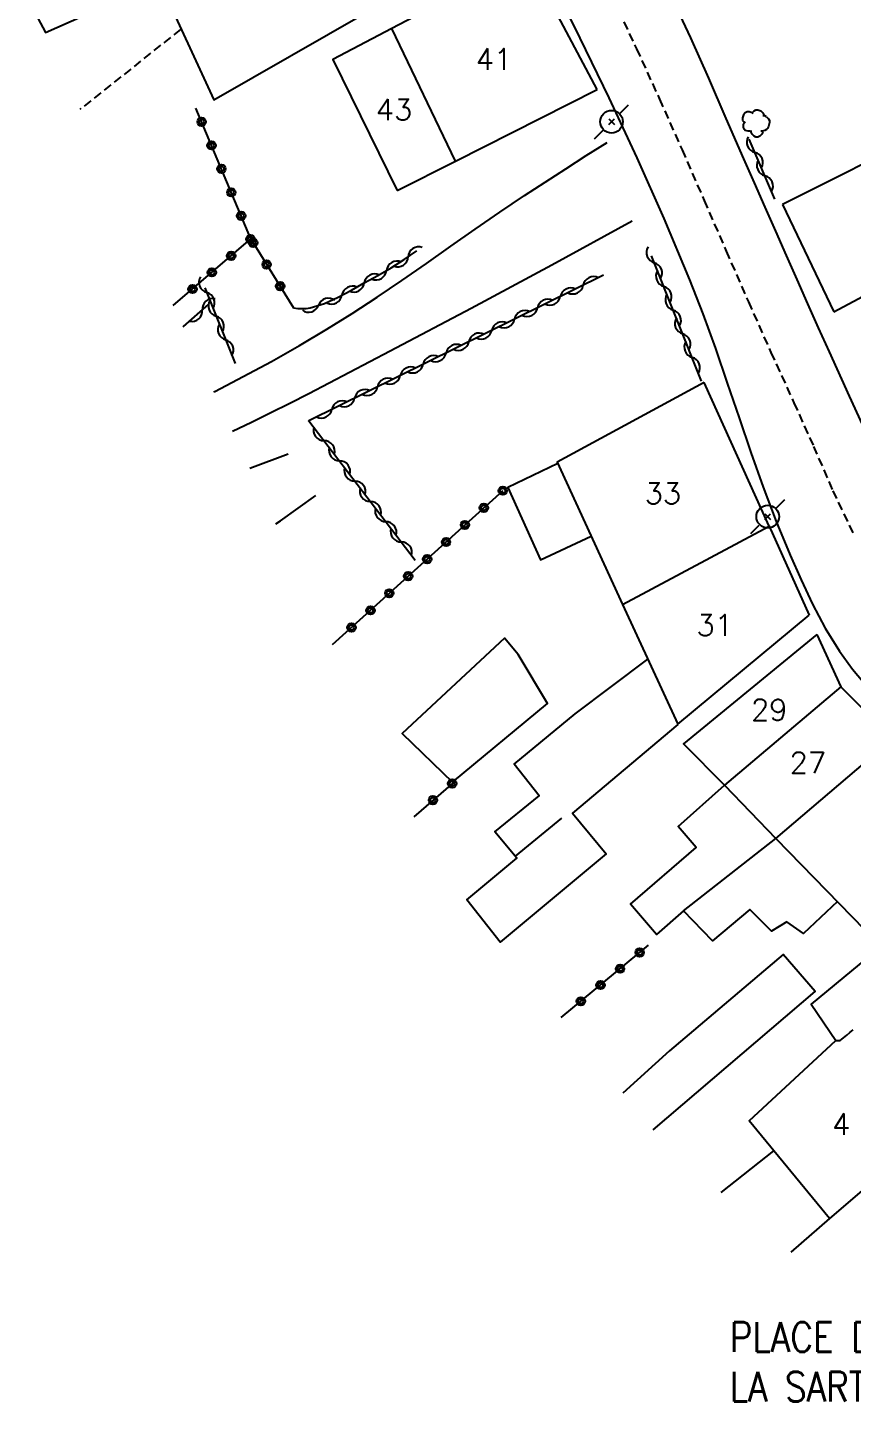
# Model space of a CAD drawing. Header units: millimetres. Extents: x 169000 to 170001, y 127000 to 128001.
# Drawn here: x 169098.9 to 169147.5, y 127063.6 to 127144.5 of the extents above; entities that cross this region are included whole.
import ezdxf
from ezdxf.enums import TextEntityAlignment as Align

# ---------------------------------------------------------------- set-up
doc = ezdxf.new("R2010")
doc.units = ezdxf.units.MM
doc.linetypes.add('DASHED', pattern=[0.75, 0.5, -0.25])
doc.layers.get('0').update_dxf_attribs({"linetype": 'CONTINUOUS'})
for name, color, linetype in [('W0001', 6, 'DASHED'), ('W0014', 7, 'CONTINUOUS'), ('W0017', 7, 'CONTINUOUS'), ('W0101', 7, 'CONTINUOUS'), ('W0104', 1, 'CONTINUOUS'), ('W0112', 1, 'DASHED'), ('W0211', 2, 'CONTINUOUS'), ('W0214', 2, 'CONTINUOUS'), ('W0300', 7, 'CONTINUOUS'), ('W0310', 3, 'CONTINUOUS'), ('W0323', 7, 'CONTINUOUS'), ('W0473', 7, 'CONTINUOUS'), ('W0989', 7, 'CONTINUOUS'), ('W0991', 7, 'CONTINUOUS'), ('W1102', 7, 'CONTINUOUS')]:
    doc.layers.add(name, color=color, linetype=linetype)
doc.styles.get("Standard").update_dxf_attribs({"font": 'romans.shx', "width": 0.85})

# ---------------------------------------------------------------- blocks, each defined once
blk = doc.blocks.new('T473')
for p, q in [((0.500001, 0.500001), (1.000002, 1.000002)), ((-0.166667, 0.166667), (0.166667, -0.166667)), ((-0.166667, -0.166667), (0.166667, 0.166667)), ((-1.000002, -1.000002), (-0.500001, -0.500001))]:
    blk.add_line(p, q)
blk.add_ellipse((0, 0), major_axis=(0.471405, 0.471405), ratio=1, start_param=5.497787144, end_param=11.780972451)
blk = doc.blocks.new('T300')
for p, q in [((-0.8, 0.514), (-0.857, 0.343)), ((-0.857, 0.343), (-0.857, 0.171)), ((-0.857, 0.171), (-0.743, 0.057)), ((-0.686, 0.629), (-0.8, 0.514)), ((-0.8, -0.057), (-0.743, 0.057)), ((-0.743, 0.057), (-0.686, 0.114)), ((-0.571, 0.686), (-0.686, 0.629)), ((-0.457, 0.686), (-0.571, 0.686)), ((-0.286, 0.629), (-0.457, 0.686)), ((-0.286, 0.629), (-0.171, 0.743)), ((-0.229, 0.571), (-0.286, 0.629)), ((-0.171, 0.743), (-0.057, 0.8)), ((-0.057, 0.8), (0.057, 0.8)), ((0.057, 0.8), (0.229, 0.743)), ((0.229, 0.743), (0.343, 0.629)), ((0.343, 0.629), (0.4, 0.514)), ((0.457, 0.457), (0.343, 0.457)), ((0.4, 0.514), (0.4, 0.457)), ((0.571, 0.4), (0.457, 0.457)), ((0.571, 0.4), (0.686, 0.286)), ((0.686, 0.286), (0.743, 0.171)), ((0.743, 0.057), (0.686, -0.171)), ((0.743, 0.171), (0.743, 0.057)), ((-0.8, -0.171), (-0.8, -0.057)), ((-0.8, -0.229), (-0.8, -0.171)), ((-0.743, -0.343), (-0.8, -0.229)), ((-0.686, -0.4), (-0.743, -0.343)), ((-0.514, -0.457), (-0.686, -0.4)), ((-0.4, -0.457), (-0.514, -0.457)), ((-0.4, -0.457), (-0.343, -0.457)), ((-0.343, -0.457), (-0.343, -0.4)), ((-0.343, -0.514), (-0.343, -0.457)), ((-0.286, -0.629), (-0.343, -0.514)), ((-0.171, -0.743), (-0.286, -0.629)), ((-0.057, -0.8), (-0.171, -0.743)), ((0.057, -0.8), (-0.057, -0.8)), ((0.171, -0.743), (0.057, -0.8)), ((0.229, -0.686), (0.171, -0.743)), ((0.286, -0.457), (0.229, -0.457)), ((0.286, -0.629), (0.229, -0.686)), ((0.457, -0.4), (0.286, -0.457)), ((0.343, -0.514), (0.286, -0.629)), ((0.343, -0.514), (0.343, -0.457)), ((0.571, -0.343), (0.457, -0.4)), ((0.629, -0.286), (0.571, -0.343)), ((0.686, -0.171), (0.629, -0.286))]:
    blk.add_line(p, q)
blk = doc.blocks.new('t323o')
at = {"color": 0, "linetype": 'Continuous'}
for radius in [0.25, 0.15]:
    blk.add_circle((0, 0), radius, dxfattribs=at)
blk = doc.blocks.new('t310o')
at = {"color": 0, "linetype": 'Continuous'}
for centre, start, end in [((-0.5, 0.375), 216.8699, 323.1304), ((0.5, -0.375), 36.8699, 143.1303)]:
    blk.add_arc(centre, 0.625, start, end, dxfattribs=at)

msp = doc.modelspace()

# ---------------------------------------------------------------- linework, layer by layer
at = {"layer": 'W0001', "linetype": 'DASHED'}
msp.add_lwpolyline([(169120.64, 127171), (169123.942, 127164.851), (169127.172, 127158.664), (169130.325, 127152.437), (169133.398, 127146.171), (169134.791, 127143.226), (169136.144, 127140.263), (169137.467, 127137.287), (169138.771, 127134.303), (169140.069, 127131.317), (169141.375, 127128.334), (169142.699, 127125.358), (169144.053, 127122.396), (169145.21, 127119.815), (169146.347, 127117.214), (169147.564, 127114.644)], dxfattribs=at)
at = {"layer": 'W0014'}
for points in [[(169148.52, 127120.169), (169147.333, 127122.781), (169146.146, 127125.391), (169145.502, 127126.806), (169144.866, 127128.224), (169144.236, 127129.645), (169143.611, 127131.069), (169142.988, 127132.493), (169142.364, 127133.917), (169141.739, 127135.34), (169141.111, 127136.762), (169140.071, 127139.133), (169139.042, 127141.509), (169137.994, 127143.878), (169136.896, 127146.224)], [(169130.499, 127145.791), (169131.463, 127143.865), (169133.161, 127140.347), (169134.806, 127136.804), (169136.389, 127133.233), (169137.904, 127129.632), (169138.692, 127127.621), (169139.429, 127125.592), (169140.133, 127123.551), (169140.822, 127121.506), (169141.518, 127119.462), (169142.241, 127117.426), (169143.01, 127115.406), (169143.841, 127113.411), (169144.483, 127111.964), (169145.156, 127110.527), (169145.895, 127109.12), (169146.729, 127107.766), (169147.5, 127106.712), (169148.342, 127105.715)]]:
    msp.add_lwpolyline(points, dxfattribs=at)
at = {"layer": 'W0017'}
for points in [[(169109.911, 127123.021), (169109.972, 127123.053), (169111.64, 127123.932), (169113.299, 127124.83), (169114.944, 127125.755), (169116.568, 127126.716), (169118.058, 127127.647), (169119.528, 127128.61), (169120.981, 127129.597), (169122.424, 127130.599), (169123.86, 127131.608), (169125.299, 127132.614), (169126.745, 127133.61), (169128.203, 127134.588), (169129.409, 127135.38), (169130.62, 127136.165), (169131.834, 127136.944), (169133.053, 127137.716)], [(169134.538, 127133.077), (169129.803, 127130.497), (169125.053, 127127.945), (169120.288, 127125.421), (169115.507, 127122.926), (169114.385, 127122.353), (169113.256, 127121.791), (169112.124, 127121.236), (169111.007, 127120.692)]]:
    msp.add_lwpolyline(points, dxfattribs=at)
at = {"layer": 'W0101'}
for points in [[(169128.362, 127148.609), (169120.385, 127144.417)], [(169132.47, 127140.843), (169128.362, 127148.609)], [(169120.385, 127144.417), (169116.912, 127142.592), (169120.702, 127134.88)], [(169124.138, 127136.621), (169132.47, 127140.843)], [(169146.411, 127127.75), (169154.999, 127132.335), (169151.845, 127138.299), (169143.39, 127134.058)], [(169120.702, 127134.88), (169124.138, 127136.621)], [(169143.39, 127134.058), (169146.411, 127127.75)], [(169138.778, 127123.589), (169130.111, 127118.898), (169133.967, 127110.525)], [(169142.595, 127115.134), (169138.778, 127123.589)], [(169142.595, 127115.134), (169144.954, 127109.886)], [(169133.967, 127110.525), (169137.214, 127103.472)], [(169137.214, 127103.472), (169144.954, 127109.886)], [(169145.404, 127108.747), (169137.559, 127102.306), (169139.959, 127099.877)], [(169145.404, 127108.747), (169146.809, 127105.672)], [(169146.809, 127105.672), (169149.871, 127102.61)], [(169139.959, 127099.877), (169142.997, 127096.733)], [(169142.997, 127096.733), (169148.214, 127091.386), (169155.476, 127097.005)], [(169152.319, 127079.643), (169146.146, 127074.371), (169141.429, 127080.122), (169146.517, 127084.84), (169146.782, 127084.84), (169146.971, 127084.998), (169147.16, 127085.156), (169147.349, 127085.315), (169147.538, 127085.473)]]:
    msp.add_lwpolyline(points, dxfattribs=at)
at = {"layer": 'W0104'}
for points in [[(169114.677, 127153.525), (169105.701, 127149.457), (169098.942, 127146.197), (169100.003, 127144.183), (169106.708, 127147.178), (169109.915, 127140.234), (169118.953, 127145.402), (169117.76, 127147.443)], [(169130.164, 127118.818), (169127.222, 127117.413), (169129.131, 127113.146), (169132.115, 127114.545)], [(169137.214, 127103.446), (169131.012, 127098.224), (169133, 127095.839), (169126.772, 127090.644), (169124.81, 127093.136), (169127.752, 127095.574), (169126.454, 127097.138), (169129.051, 127099.258), (169127.593, 127101.113), (169131.171, 127104.082), (169135.451, 127107.303)], [(169146.61, 127093.03), (169144.609, 127091.148), (169143.628, 127091.837), (169142.727, 127091.28), (169141.455, 127092.552), (169139.255, 127090.724), (169137.559, 127092.473), (169135.969, 127091.095), (169134.432, 127092.871), (169138.301, 127096.21), (169137.241, 127097.456), (169139.959, 127099.877)], [(169127.673, 127095.706), (169130.403, 127097.933)], [(169137.559, 127092.473), (169142.997, 127096.733)], [(169155.476, 127095.574), (169145.06, 127086.987), (169146.517, 127084.84)], [(169135.763, 127079.581), (169145.298, 127087.729), (169143.416, 127089.902), (169136.737, 127084.23), (169133.99, 127081.752)], [(169139.772, 127075.897), (169142.873, 127078.362)], [(169146.146, 127074.371), (169143.875, 127072.395)]]:
    msp.add_lwpolyline(points, dxfattribs=at)
msp.add_lwpolyline([(169123.962, 127100.053), (169129.555, 127104.691), (169127.832, 127107.58), (169127.01, 127108.535), (169120.994, 127102.916)], close=True, dxfattribs=at)
at = {"layer": 'W0112', "linetype": 'DASHED'}
msp.add_lwpolyline([(169107.954, 127144.368), (169102.017, 127139.659)], dxfattribs=at)
at = {"layer": 'W0211'}
msp.add_lwpolyline([(169114.288, 127119.375), (169112.027, 127118.523)], dxfattribs=at)
at = {"layer": 'W0214'}
msp.add_lwpolyline([(169113.562, 127115.259), (169113.829, 127115.438), (169115.905, 127116.936)], dxfattribs=at)
at = {"layer": 'W0310'}
for points in [[(169142.939, 127134.376), (169141.429, 127137.901)], [(169114.606, 127127.989), (169114.85, 127127.949), (169115.097, 127127.936), (169115.343, 127127.949), (169115.587, 127127.989), (169116.432, 127128.245), (169117.236, 127128.612), (169118.006, 127129.03), (169118.768, 127129.446), (169119.563, 127129.883), (169120.345, 127130.342), (169121.114, 127130.824), (169121.869, 127131.328)], [(169138.619, 127123.668), (169135.677, 127131.037)], [(169132.841, 127129.897), (169115.507, 127121.336)], [(169109.385, 127129.155), (169111.161, 127124.702)], [(169108.107, 127126.857), (169108.134, 127126.881), (169109.597, 127128.174)], [(169115.507, 127121.31), (169115.507, 127121.336), (169121.762, 127113.12)]]:
    msp.add_lwpolyline(points, dxfattribs=at)
at = {"layer": 'W0323'}
for points in [[(169107.518, 127128.109), (169112.088, 127132.044), (169108.855, 127139.73)], [(169112.141, 127131.938), (169114.606, 127127.989)], [(169116.903, 127108.157), (169126.931, 127117.228)], [(169123.989, 127100.027), (169121.675, 127098.012)], [(169130.357, 127086.199), (169135.492, 127090.459)]]:
    msp.add_lwpolyline(points, dxfattribs=at)
at = {"layer": 'W1102'}
for points in [[(169124.138, 127136.621), (169120.385, 127144.417)], [(169133.967, 127110.525), (169142.595, 127115.134)], [(169146.809, 127105.672), (169139.959, 127099.877)], [(169142.997, 127096.733), (169149.871, 127102.61)]]:
    msp.add_lwpolyline(points, dxfattribs=at)

# ---------------------------------------------------------------- block references
at = {"layer": 'W0300'}
msp.add_blockref('T300', (169141.879, 127138.829), dxfattribs=at)
at = {"layer": 'W0310'}
for p, rotation in [((169141.758, 127137.134), 113.1985905145046), ((169142.348, 127135.755), 113.1985905145046), ((169121.346, 127130.98), 33.73623907484389), ((169135.838, 127130.634), 111.7658664924749), ((169120.075, 127130.184), 30.42253641720142), ((169109.494, 127128.882), 291.7425758784775), ((169118.769, 127129.447), 28.76568587373396), ((169131.646, 127129.307), 206.2840192147181), ((169136.394, 127129.241), 111.7658664924749), ((169117.452, 127128.729), 28.4884381245264), ((169130.302, 127128.643), 206.2840192147181), ((169109.231, 127127.85), 41.46978035231493), ((169110.049, 127127.489), 291.7425758784775), ((169116.077, 127128.137), 16.89523274916389), ((169128.957, 127127.978), 206.2840192147181), ((169136.951, 127127.848), 111.7658664924749), ((169127.612, 127127.314), 206.2840192147181), ((169137.507, 127126.455), 111.7658664924749), ((169110.605, 127126.095), 291.7425758784775), ((169124.922, 127125.986), 206.2840192147181), ((169126.267, 127126.65), 206.2840192147181), ((169123.577, 127125.321), 206.2840192147181), ((169138.063, 127125.062), 111.7658664924749), ((169122.232, 127124.657), 206.2840192147181), ((169120.887, 127123.993), 206.2840192147181), ((169119.542, 127123.329), 206.2840192147181), ((169116.852, 127122), 206.2840192147181), ((169118.197, 127122.665), 206.2840192147181), ((169116.4, 127120.164), 307.2816671776358), ((169117.309, 127118.97), 307.2816671776358), ((169118.217, 127117.777), 307.2816671776358), ((169119.126, 127116.583), 307.2816671776358), ((169120.034, 127115.39), 307.2816671776358), ((169120.943, 127114.196), 307.2816671776358)]:
    msp.add_blockref('t310o', p, dxfattribs=dict(at, rotation=rotation))
at = {"layer": 'W0323'}
for p, rotation in [((169109.192, 127138.928), 112.8159897998577), ((169109.774, 127137.546), 112.8159897998577), ((169110.356, 127136.163), 112.8159897998577), ((169110.937, 127134.78), 112.8159897998577), ((169111.519, 127133.398), 112.8159897998577), ((169112.065, 127132.023), 40.72372087945735), ((169112.224, 127131.806), 301.9708093964335), ((169110.928, 127131.045), 40.72372087945735), ((169113.018, 127130.534), 301.9708093964335), ((169109.791, 127130.066), 40.72372087945735), ((169108.654, 127129.088), 40.72372087945735), ((169113.812, 127129.261), 301.9708093964335), ((169126.915, 127117.213), 42.13077484347725), ((169125.802, 127116.207), 42.13077484347725), ((169124.69, 127115.201), 42.13077484347725), ((169123.577, 127114.195), 42.13077484347725), ((169122.465, 127113.188), 42.13077484347725), ((169121.353, 127112.182), 42.13077484347725), ((169120.24, 127111.176), 42.13077484347725), ((169119.128, 127110.17), 42.13077484347725), ((169118.015, 127109.163), 42.13077484347725), ((169123.938, 127099.982), 221.0511473735361), ((169122.806, 127098.997), 221.0511473735361), ((169134.975, 127090.03), 39.68207099482482), ((169133.821, 127089.072), 39.68207099482482), ((169132.666, 127088.114), 39.68207099482482), ((169131.512, 127087.157), 39.68207099482482)]:
    msp.add_blockref('t323o', p, dxfattribs=dict(at, rotation=rotation))
at = {"layer": 'W0473'}
for p in [(169133.318, 127138.935), (169142.515, 127115.691)]:
    msp.add_blockref('T473', p, dxfattribs=at)

# ---------------------------------------------------------------- texts
at = {"layer": 'W0989', "insert": (169140.277, 127068.262), "char_height": 1.75, "attachment_point": 1}
msp.add_mtext('PLACE DE \\PLA SARTHE ', dxfattribs=at)
at = {"layer": 'W0991'}
for s, p in [('41', (169126.393, 127142.615)), ('43', (169120.52, 127139.649)), ('33', (169136.343, 127117.057)), ('31', (169139.39, 127109.303)), ('29', (169142.602, 127104.312)), ('27', (169144.875, 127101.202)), ('4', (169146.841, 127079.923))]:
    msp.add_text(s, height=1.25, dxfattribs=at).set_placement(p, align=Align.MIDDLE_CENTER)

doc.saveas('drawing.dxf')
